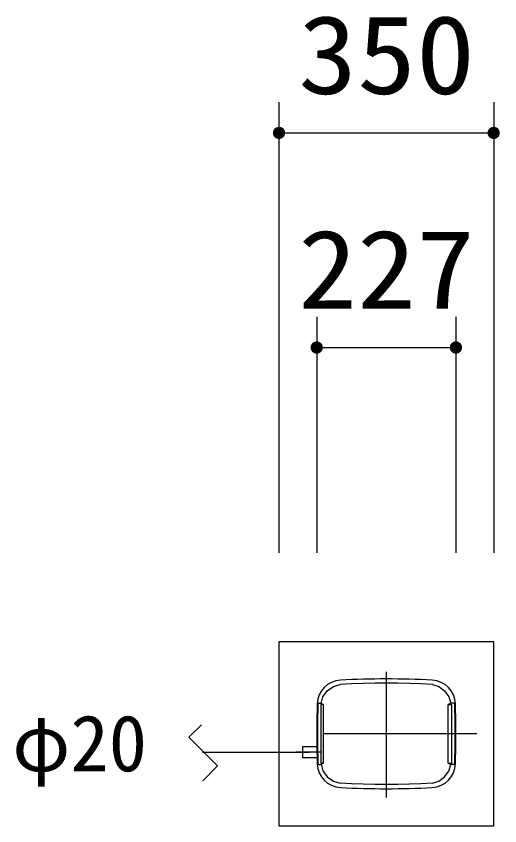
# Model space of a CAD drawing. Units: millimetres, scale not verified. Extents: x -14850 to 14850, y -10500 to 10500.
# Drawn here: x -2658 to -1870, y 7061 to 8382 of the extents above; entities that cross this region are included whole.
import ezdxf
from ezdxf.enums import TextEntityAlignment as Align

# ---------------------------------------------------------------- set-up
doc = ezdxf.new("R2010")
doc.units = ezdxf.units.MM
doc.header["$LTSCALE"] = 50
doc.linetypes.add('CHAIN1', pattern=[8, 5, -1, 1, -1])
doc.linetypes.add('LONG_DASHED1', pattern=[7, 6, -1])
doc.layers.add('0-1_製作', color=5, linetype='Continuous', lineweight=25)
doc.layers.add('0-3_機器', color=3, linetype='Continuous', lineweight=25)
doc.layers.add('0-5_空気管', color=4, linetype='Continuous')
doc.styles.add('ＭＳ ゴシック', font='')
doc.styles.get('ＭＳ ゴシック').set_extended_font_data('MS Gothic')

msp = doc.modelspace()

# ---------------------------------------------------------------- linework, layer by layer
at = {"layer": '0-1_製作', "color": 2}
for p, q in [((-2229.5, 8241.22), (-2229.5, 7506.57)), ((-1879.5, 8241.22), (-1879.5, 7506.57)), ((-2229.5, 8191.22), (-1879.5, 8191.22)), ((-2168, 7891.22), (-2168, 7506.57)), ((-1941, 7891.22), (-1941, 7506.57)), ((-2168, 7841.22), (-1941, 7841.22))]:
    msp.add_line(p, q, dxfattribs=at)
at = {"layer": '0-1_製作'}
for points in [[(-2229.5, 8201.22), (-2235.38, 8199.31), (-2234.31, 8199.98)], [(-2229.5, 8191.22), (-2235.38, 8199.31), (-2229.5, 8201.22)], [(-2229.5, 8201.22), (-2234.31, 8199.98), (-2230.75, 8201.14)], [(-2230.75, 8201.14), (-2234.31, 8199.98), (-2233.18, 8200.51)], [(-2230.75, 8201.14), (-2233.18, 8200.51), (-2231.98, 8200.9)], [(-2228.87, 8201.2), (-2229.5, 8191.22), (-2229.5, 8201.22)], [(-2227.62, 8201.04), (-2229.5, 8191.22), (-2228.87, 8201.2)], [(-2226.41, 8200.73), (-2229.5, 8191.22), (-2227.62, 8201.04)], [(-2225.24, 8200.26), (-2229.5, 8191.22), (-2226.41, 8200.73)], [(-2224.14, 8199.66), (-2229.5, 8191.22), (-2225.24, 8200.26)], [(-1879.5, 8191.22), (-1885.38, 8199.31), (-1884.32, 8199.98)], [(-1879.5, 8201.22), (-1884.32, 8199.98), (-1883.18, 8200.51)], [(-1879.5, 8191.22), (-1884.32, 8199.98), (-1879.5, 8201.22)], [(-1879.5, 8201.22), (-1883.18, 8200.51), (-1880.75, 8201.14)], [(-1880.75, 8201.14), (-1883.18, 8200.51), (-1881.98, 8200.9)], [(-1878.87, 8201.2), (-1879.5, 8191.22), (-1879.5, 8201.22)], [(-1877.62, 8201.04), (-1879.5, 8191.22), (-1878.87, 8201.2)], [(-1876.41, 8200.73), (-1879.5, 8191.22), (-1877.62, 8201.04)], [(-1875.24, 8200.26), (-1879.5, 8191.22), (-1876.41, 8200.73)], [(-1874.14, 8199.66), (-1879.5, 8191.22), (-1875.24, 8200.26)], [(-2229.5, 8191.22), (-2239.5, 8191.22), (-2239.48, 8191.84)], [(-2229.5, 8191.22), (-2239.42, 8189.96), (-2239.5, 8191.22)], [(-2229.5, 8191.22), (-2239.48, 8191.84), (-2239.32, 8193.09)], [(-2229.5, 8191.22), (-2239.18, 8188.73), (-2239.42, 8189.96)], [(-2229.5, 8191.22), (-2239.32, 8193.09), (-2239.01, 8194.31)], [(-2229.5, 8191.22), (-2238.8, 8187.53), (-2239.18, 8188.73)], [(-2229.5, 8191.22), (-2239.01, 8194.31), (-2238.55, 8195.47)], [(-2229.5, 8181.22), (-2238.8, 8187.53), (-2229.5, 8191.22)], [(-2229.5, 8181.22), (-2238.26, 8186.4), (-2238.8, 8187.53)], [(-2229.5, 8191.22), (-2238.55, 8195.47), (-2237.94, 8196.57)], [(-2229.5, 8191.22), (-2237.94, 8196.57), (-2237.2, 8197.59)], [(-2229.5, 8191.22), (-2237.2, 8197.59), (-2236.34, 8198.51)], [(-2229.5, 8191.22), (-2236.34, 8198.51), (-2235.38, 8199.31)], [(-2223.12, 8198.92), (-2229.5, 8191.22), (-2224.14, 8199.66)], [(-2222.21, 8198.06), (-2229.5, 8191.22), (-2223.12, 8198.92)], [(-2221.41, 8197.09), (-2229.5, 8191.22), (-2222.21, 8198.06)], [(-2220.73, 8196.03), (-2229.5, 8191.22), (-2221.41, 8197.09)], [(-2220.2, 8194.9), (-2229.5, 8191.22), (-2220.73, 8196.03)], [(-2219.81, 8193.7), (-2229.5, 8191.22), (-2220.2, 8194.9)], [(-2219.81, 8193.7), (-2219.5, 8191.22), (-2229.5, 8191.22)], [(-2219.5, 8191.22), (-2229.5, 8181.22), (-2229.5, 8191.22)], [(-2219.52, 8190.59), (-2229.5, 8181.22), (-2219.5, 8191.22)], [(-2219.67, 8189.34), (-2229.5, 8181.22), (-2219.52, 8190.59)], [(-2219.99, 8188.13), (-2229.5, 8181.22), (-2219.67, 8189.34)], [(-2220.45, 8186.96), (-2229.5, 8181.22), (-2219.99, 8188.13)], [(-2221.05, 8185.86), (-2229.5, 8181.22), (-2220.45, 8186.96)], [(-2219.58, 8192.47), (-2219.5, 8191.22), (-2219.81, 8193.7)], [(-1879.5, 8191.22), (-1889.5, 8191.22), (-1889.48, 8191.84)], [(-1879.5, 8191.22), (-1889.42, 8189.96), (-1889.5, 8191.22)], [(-1879.5, 8191.22), (-1889.48, 8191.84), (-1889.32, 8193.09)], [(-1879.5, 8191.22), (-1889.18, 8188.73), (-1889.42, 8189.96)], [(-1879.5, 8191.22), (-1889.32, 8193.09), (-1889.01, 8194.31)], [(-1879.5, 8181.22), (-1889.18, 8188.73), (-1879.5, 8191.22)], [(-1879.5, 8181.22), (-1888.8, 8187.53), (-1889.18, 8188.73)], [(-1879.5, 8191.22), (-1889.01, 8194.31), (-1888.55, 8195.47)], [(-1879.5, 8181.22), (-1888.26, 8186.4), (-1888.8, 8187.53)], [(-1879.5, 8191.22), (-1888.55, 8195.47), (-1887.94, 8196.57)], [(-1879.5, 8191.22), (-1887.94, 8196.57), (-1887.2, 8197.59)], [(-1879.5, 8191.22), (-1887.2, 8197.59), (-1886.34, 8198.51)], [(-1879.5, 8191.22), (-1886.34, 8198.51), (-1885.38, 8199.31)], [(-1873.12, 8198.92), (-1879.5, 8191.22), (-1874.14, 8199.66)], [(-1872.21, 8198.06), (-1879.5, 8191.22), (-1873.12, 8198.92)], [(-1871.41, 8197.09), (-1879.5, 8191.22), (-1872.21, 8198.06)], [(-1870.73, 8196.03), (-1879.5, 8191.22), (-1871.41, 8197.09)], [(-1870.2, 8194.9), (-1879.5, 8191.22), (-1870.73, 8196.03)], [(-1869.81, 8193.7), (-1879.5, 8191.22), (-1870.2, 8194.9)], [(-1869.58, 8192.47), (-1879.5, 8191.22), (-1869.81, 8193.7)], [(-1869.58, 8192.47), (-1869.5, 8191.22), (-1879.5, 8191.22)], [(-1869.5, 8191.22), (-1879.5, 8181.22), (-1879.5, 8191.22)], [(-1869.52, 8190.59), (-1879.5, 8181.22), (-1869.5, 8191.22)], [(-1869.67, 8189.34), (-1879.5, 8181.22), (-1869.52, 8190.59)], [(-1869.99, 8188.13), (-1879.5, 8181.22), (-1869.67, 8189.34)], [(-1870.45, 8186.96), (-1879.5, 8181.22), (-1869.99, 8188.13)], [(-1871.05, 8185.86), (-1879.5, 8181.22), (-1870.45, 8186.96)], [(-2229.5, 8181.22), (-2237.59, 8185.34), (-2238.26, 8186.4)], [(-2229.5, 8181.22), (-2236.79, 8184.37), (-2237.59, 8185.34)], [(-2229.5, 8181.22), (-2235.87, 8183.51), (-2236.79, 8184.37)], [(-2229.5, 8181.22), (-2234.86, 8182.77), (-2235.87, 8183.51)], [(-2229.5, 8181.22), (-2233.76, 8182.17), (-2234.86, 8182.77)], [(-2229.5, 8181.22), (-2232.59, 8181.71), (-2233.76, 8182.17)], [(-2229.5, 8181.22), (-2231.37, 8181.39), (-2232.59, 8181.71)], [(-2229.5, 8181.22), (-2230.13, 8181.24), (-2231.37, 8181.39)], [(-2221.79, 8184.84), (-2229.5, 8181.22), (-2221.05, 8185.86)], [(-2222.65, 8183.93), (-2229.5, 8181.22), (-2221.79, 8184.84)], [(-2223.62, 8183.13), (-2229.5, 8181.22), (-2222.65, 8183.93)], [(-2224.68, 8182.45), (-2229.5, 8181.22), (-2223.62, 8183.13)], [(-2224.68, 8182.45), (-2228.24, 8181.29), (-2229.5, 8181.22)], [(-2225.82, 8181.92), (-2228.24, 8181.29), (-2224.68, 8182.45)], [(-2225.82, 8181.92), (-2227.01, 8181.53), (-2228.24, 8181.29)], [(-1879.5, 8181.22), (-1887.59, 8185.34), (-1888.26, 8186.4)], [(-1879.5, 8181.22), (-1886.79, 8184.37), (-1887.59, 8185.34)], [(-1879.5, 8181.22), (-1885.87, 8183.51), (-1886.79, 8184.37)], [(-1879.5, 8181.22), (-1884.86, 8182.77), (-1885.87, 8183.51)], [(-1879.5, 8181.22), (-1883.76, 8182.17), (-1884.86, 8182.77)], [(-1879.5, 8181.22), (-1882.59, 8181.71), (-1883.76, 8182.17)], [(-1879.5, 8181.22), (-1881.37, 8181.39), (-1882.59, 8181.71)], [(-1879.5, 8181.22), (-1880.13, 8181.24), (-1881.37, 8181.39)], [(-1871.79, 8184.84), (-1879.5, 8181.22), (-1871.05, 8185.86)], [(-1872.65, 8183.93), (-1879.5, 8181.22), (-1871.79, 8184.84)], [(-1873.62, 8183.13), (-1879.5, 8181.22), (-1872.65, 8183.93)], [(-1874.68, 8182.45), (-1879.5, 8181.22), (-1873.62, 8183.13)], [(-1875.82, 8181.92), (-1879.5, 8181.22), (-1874.68, 8182.45)], [(-1875.82, 8181.92), (-1878.24, 8181.29), (-1879.5, 8181.22)], [(-1877.01, 8181.53), (-1878.24, 8181.29), (-1875.82, 8181.92)], [(-2168, 7841.22), (-2177.82, 7843.09), (-2177.51, 7844.31)], [(-2168, 7841.22), (-2177.51, 7844.31), (-2177.05, 7845.47)], [(-2168, 7841.22), (-2177.05, 7845.47), (-2176.44, 7846.57)], [(-2168, 7841.22), (-2176.44, 7846.57), (-2175.7, 7847.59)], [(-2168, 7841.22), (-2175.7, 7847.59), (-2174.84, 7848.51)], [(-2168, 7841.22), (-2174.84, 7848.51), (-2173.88, 7849.31)], [(-2168, 7851.22), (-2173.88, 7849.31), (-2172.82, 7849.98)], [(-2168, 7841.22), (-2173.88, 7849.31), (-2168, 7851.22)], [(-2168, 7851.22), (-2172.82, 7849.98), (-2169.25, 7851.14)], [(-2169.25, 7851.14), (-2172.82, 7849.98), (-2171.68, 7850.51)], [(-2169.25, 7851.14), (-2171.68, 7850.51), (-2170.48, 7850.9)], [(-2167.37, 7851.2), (-2168, 7841.22), (-2168, 7851.22)], [(-2166.12, 7851.04), (-2168, 7841.22), (-2167.37, 7851.2)], [(-2164.91, 7850.73), (-2168, 7841.22), (-2166.12, 7851.04)], [(-2163.74, 7850.26), (-2168, 7841.22), (-2164.91, 7850.73)], [(-2162.64, 7849.66), (-2168, 7841.22), (-2163.74, 7850.26)], [(-2161.62, 7848.92), (-2168, 7841.22), (-2162.64, 7849.66)], [(-2160.71, 7848.06), (-2168, 7841.22), (-2161.62, 7848.92)], [(-2159.91, 7847.09), (-2168, 7841.22), (-2160.71, 7848.06)], [(-2159.23, 7846.03), (-2168, 7841.22), (-2159.91, 7847.09)], [(-2158.7, 7844.9), (-2168, 7841.22), (-2159.23, 7846.03)], [(-2158.31, 7843.7), (-2168, 7841.22), (-2158.7, 7844.9)], [(-2158.31, 7843.7), (-2158, 7841.22), (-2168, 7841.22)], [(-2158.08, 7842.47), (-2158, 7841.22), (-2158.31, 7843.7)], [(-1941, 7841.22), (-1950.82, 7843.09), (-1950.51, 7844.31)], [(-1941, 7841.22), (-1950.51, 7844.31), (-1950.05, 7845.47)], [(-1941, 7841.22), (-1950.05, 7845.47), (-1949.44, 7846.57)], [(-1941, 7841.22), (-1949.44, 7846.57), (-1948.7, 7847.59)], [(-1941, 7841.22), (-1948.7, 7847.59), (-1947.84, 7848.51)], [(-1941, 7841.22), (-1947.84, 7848.51), (-1946.88, 7849.31)], [(-1941, 7841.22), (-1946.88, 7849.31), (-1945.82, 7849.98)], [(-1941, 7851.22), (-1945.82, 7849.98), (-1944.68, 7850.51)], [(-1941, 7841.22), (-1945.82, 7849.98), (-1941, 7851.22)], [(-1941, 7851.22), (-1944.68, 7850.51), (-1942.25, 7851.14)], [(-1942.25, 7851.14), (-1944.68, 7850.51), (-1943.48, 7850.9)], [(-1940.37, 7851.2), (-1941, 7841.22), (-1941, 7851.22)], [(-1939.12, 7851.04), (-1941, 7841.22), (-1940.37, 7851.2)], [(-1937.91, 7850.73), (-1941, 7841.22), (-1939.12, 7851.04)], [(-1936.74, 7850.26), (-1941, 7841.22), (-1937.91, 7850.73)], [(-1935.64, 7849.66), (-1941, 7841.22), (-1936.74, 7850.26)], [(-1934.62, 7848.92), (-1941, 7841.22), (-1935.64, 7849.66)], [(-1933.71, 7848.06), (-1941, 7841.22), (-1934.62, 7848.92)], [(-1932.91, 7847.09), (-1941, 7841.22), (-1933.71, 7848.06)], [(-1932.24, 7846.03), (-1941, 7841.22), (-1932.91, 7847.09)], [(-1931.7, 7844.9), (-1941, 7841.22), (-1932.24, 7846.03)], [(-1931.31, 7843.7), (-1941, 7841.22), (-1931.7, 7844.9)], [(-1931.08, 7842.47), (-1941, 7841.22), (-1931.31, 7843.7)], [(-2168, 7841.22), (-2178, 7841.22), (-2177.98, 7841.84)], [(-2168, 7841.22), (-2177.92, 7839.96), (-2178, 7841.22)], [(-2168, 7841.22), (-2177.98, 7841.84), (-2177.82, 7843.09)], [(-2168, 7841.22), (-2177.68, 7838.73), (-2177.92, 7839.96)], [(-2168, 7841.22), (-2177.3, 7837.53), (-2177.68, 7838.73)], [(-2168, 7831.22), (-2177.3, 7837.53), (-2168, 7841.22)], [(-2168, 7831.22), (-2176.76, 7836.4), (-2177.3, 7837.53)], [(-2168, 7831.22), (-2176.09, 7835.34), (-2176.76, 7836.4)], [(-2168, 7831.22), (-2175.29, 7834.37), (-2176.09, 7835.34)], [(-2168, 7831.22), (-2174.37, 7833.51), (-2175.29, 7834.37)], [(-2168, 7831.22), (-2173.36, 7832.77), (-2174.37, 7833.51)], [(-2168, 7831.22), (-2172.26, 7832.17), (-2173.36, 7832.77)], [(-2168, 7831.22), (-2171.09, 7831.71), (-2172.26, 7832.17)], [(-2168, 7831.22), (-2169.87, 7831.39), (-2171.09, 7831.71)], [(-2168, 7831.22), (-2168.63, 7831.24), (-2169.87, 7831.39)], [(-2158, 7841.22), (-2168, 7831.22), (-2168, 7841.22)], [(-2158.02, 7840.59), (-2168, 7831.22), (-2158, 7841.22)], [(-2158.18, 7839.34), (-2168, 7831.22), (-2158.02, 7840.59)], [(-2158.49, 7838.13), (-2168, 7831.22), (-2158.18, 7839.34)], [(-2158.95, 7836.96), (-2168, 7831.22), (-2158.49, 7838.13)], [(-2159.55, 7835.86), (-2168, 7831.22), (-2158.95, 7836.96)], [(-2160.29, 7834.84), (-2168, 7831.22), (-2159.55, 7835.86)], [(-2161.15, 7833.93), (-2168, 7831.22), (-2160.29, 7834.84)], [(-2162.12, 7833.13), (-2168, 7831.22), (-2161.15, 7833.93)], [(-2163.18, 7832.45), (-2168, 7831.22), (-2162.12, 7833.13)], [(-2163.18, 7832.45), (-2166.74, 7831.29), (-2168, 7831.22)], [(-2164.32, 7831.92), (-2166.74, 7831.29), (-2163.18, 7832.45)], [(-2164.32, 7831.92), (-2165.51, 7831.53), (-2166.74, 7831.29)], [(-1941, 7841.22), (-1951, 7841.22), (-1950.98, 7841.84)], [(-1941, 7841.22), (-1950.92, 7839.96), (-1951, 7841.22)], [(-1941, 7841.22), (-1950.98, 7841.84), (-1950.82, 7843.09)], [(-1941, 7841.22), (-1950.68, 7838.73), (-1950.92, 7839.96)], [(-1941, 7831.22), (-1950.68, 7838.73), (-1941, 7841.22)], [(-1941, 7831.22), (-1950.3, 7837.53), (-1950.68, 7838.73)], [(-1941, 7831.22), (-1949.76, 7836.4), (-1950.3, 7837.53)], [(-1941, 7831.22), (-1949.09, 7835.34), (-1949.76, 7836.4)], [(-1941, 7831.22), (-1948.29, 7834.37), (-1949.09, 7835.34)], [(-1941, 7831.22), (-1947.37, 7833.51), (-1948.29, 7834.37)], [(-1941, 7831.22), (-1946.36, 7832.77), (-1947.37, 7833.51)], [(-1941, 7831.22), (-1945.26, 7832.17), (-1946.36, 7832.77)], [(-1941, 7831.22), (-1944.09, 7831.71), (-1945.26, 7832.17)], [(-1941, 7831.22), (-1942.87, 7831.39), (-1944.09, 7831.71)], [(-1941, 7831.22), (-1941.63, 7831.24), (-1942.87, 7831.39)], [(-1931.08, 7842.47), (-1931, 7841.22), (-1941, 7841.22)], [(-1931, 7841.22), (-1941, 7831.22), (-1941, 7841.22)], [(-1931.02, 7840.59), (-1941, 7831.22), (-1931, 7841.22)], [(-1931.18, 7839.34), (-1941, 7831.22), (-1931.02, 7840.59)], [(-1931.49, 7838.13), (-1941, 7831.22), (-1931.18, 7839.34)], [(-1931.95, 7836.96), (-1941, 7831.22), (-1931.49, 7838.13)], [(-1932.55, 7835.86), (-1941, 7831.22), (-1931.95, 7836.96)], [(-1933.29, 7834.84), (-1941, 7831.22), (-1932.55, 7835.86)], [(-1934.15, 7833.93), (-1941, 7831.22), (-1933.29, 7834.84)], [(-1935.12, 7833.13), (-1941, 7831.22), (-1934.15, 7833.93)], [(-1936.18, 7832.45), (-1941, 7831.22), (-1935.12, 7833.13)], [(-1937.32, 7831.92), (-1941, 7831.22), (-1936.18, 7832.45)], [(-1937.32, 7831.92), (-1939.74, 7831.29), (-1941, 7831.22)], [(-1938.51, 7831.53), (-1939.74, 7831.29), (-1937.32, 7831.92)]]:
    msp.add_solid(points, dxfattribs=at)
at = {"layer": '0-3_機器', "linetype": 'CHAIN1'}
for p, q in [((-2054.5, 7312.04), (-2054.5, 7107.31)), ((-1906.8, 7211.13), (-2204.02, 7211.13))]:
    msp.add_line(p, q, dxfattribs=at)
at = {"layer": '0-3_機器'}
for p, q in [((-2164.08, 7261.12), (-2161.81, 7261.12)), ((-2157.54, 7259.12), (-2161.81, 7261.12)), ((-2161.31, 7259.12), (-2161.31, 7163.13)), ((-2157.54, 7259.12), (-2161.31, 7259.12)), ((-2157.54, 7259.12), (-2157.54, 7163.13)), ((-1949.51, 7261.12), (-1953.78, 7259.12)), ((-1944.91, 7261.12), (-1949.51, 7261.12)), ((-1947.68, 7163.13), (-1947.68, 7259.12)), ((-2191.3, 7189.13), (-2191.3, 7173.03)), ((-2167.84, 7190.13), (-2190.3, 7190.13)), ((-2167.45, 7172.13), (-2190.4, 7172.13)), ((-2164.08, 7161.13), (-2161.81, 7161.13)), ((-2161.81, 7161.13), (-2157.54, 7163.13)), ((-2157.54, 7163.13), (-2161.31, 7163.13)), ((-1953.78, 7163.13), (-1949.51, 7161.13)), ((-1953.78, 7163.13), (-1947.68, 7163.13)), ((-1944.91, 7161.13), (-1949.51, 7161.13))]:
    msp.add_line(p, q, dxfattribs=at)
at = {"layer": '0-3_機器', "color": 7}
for p, q in [((-2376.48, 7205.49), (-2355.97, 7226)), ((-2329.68, 7158.7), (-2376.48, 7205.49)), ((-2353.76, 7134.62), (-2329.68, 7158.7))]:
    msp.add_line(p, q, dxfattribs=at)
at = {"layer": '0-3_機器', "color": 6}
msp.add_line((-2354.05, 7181.13), (-2179.5, 7181.13), dxfattribs=at)
at = {"layer": '0-3_機器', "linetype": 'LONG_DASHED1'}
msp.add_line((-2161, 7181.13), (-2201.69, 7181.13), dxfattribs=at)
at = {"layer": '0-3_機器'}
msp.add_lwpolyline([(-2229.5, 7061.13), (-1879.5, 7061.13), (-1879.5, 7361.12), (-2229.5, 7361.12)], close=True, dxfattribs=at)
for points in [[(-2160.94, 7260.72), (-2157.84, 7271.42), (-2150.72, 7281.22), (-2140.83, 7288.43), (-2129.93, 7291.73)], [(-1979.3, 7291.75), (-1998.06, 7292.62), (-2016.85, 7293.25), (-2035.66, 7293.62), (-2054.5, 7293.75), (-2073.39, 7293.62), (-2092.26, 7293.24), (-2111.11, 7292.61), (-2129.93, 7291.73)], [(-1979.3, 7291.75), (-1968.92, 7288.53), (-1959.47, 7281.44), (-1952.59, 7271.75), (-1949.51, 7261.12)], [(-1953.78, 7163.13), (-1953.78, 7259.12), (-1947.68, 7259.12)], [(-2160.94, 7161.53), (-2157.84, 7150.84), (-2150.72, 7141.03), (-2140.83, 7133.82), (-2129.93, 7130.52)], [(-1979.3, 7130.51), (-1968.92, 7133.72), (-1959.47, 7140.81), (-1952.59, 7150.5), (-1949.51, 7161.13)], [(-1979.3, 7130.51), (-1998.06, 7129.63), (-2016.85, 7129), (-2035.66, 7128.63), (-2054.5, 7128.5), (-2073.39, 7128.63), (-2092.26, 7129.01), (-2111.11, 7129.64), (-2129.93, 7130.52)]]:
    msp.add_lwpolyline(points, dxfattribs=at)
for centre, radius, start, end in [((-2127.17, 7258.68), 40, 93.0629, 177.99602), ((-2054.5, 5900.63), 1400, 86.93707, 93.06291), ((-1981.83, 7258.68), 40, 2.00394, 86.93704), ((-768, 7211.13), 1400, 177.99602, 182.00394), ((-766.91, 7211.13), 1400, 178.03236, 181.96762), ((-2164.08, 7259.12), 2, 90, 178.03236), ((-1944.91, 7259.12), 2, 1.96762, 89.99998), ((-3342.09, 7211.13), 1400, 358.03236, 1.96762), ((-3341, 7211.13), 1400, 357.99602, 2.00394), ((-2190.3, 7189.13), 1, 90, 180), ((-2190.4, 7173.03), 0.9, 180, 270), ((-2127.17, 7163.57), 40, 182.00395, 266.93707), ((-2164.08, 7163.13), 2, 181.96762, 270), ((-1981.83, 7163.57), 40, 273.06291, 357.99603), ((-1944.91, 7163.13), 2, 270, 358.03236), ((-2054.5, 8521.63), 1400, 266.93707, 273.06291)]:
    msp.add_arc(centre, radius, start, end, dxfattribs=at)

# ---------------------------------------------------------------- texts
at = {"layer": '0-1_製作', "color": 4, "style": 'ＭＳ ゴシック', "width": 1.1}
for s, p in [('350', (-2198.25, 8216.22)), ('227', (-2198.25, 7866.22))]:
    msp.add_text(s, height=128.4, dxfattribs=at).set_placement(p, align=Align.BOTTOM_LEFT)
at = {"layer": '0-5_空気管', "style": 'ＭＳ ゴシック'}
msp.add_text('φ20', height=91.79, dxfattribs=at).set_placement((-2664.45, 7122.43), align=Align.BOTTOM_LEFT)

doc.saveas('drawing.dxf')
